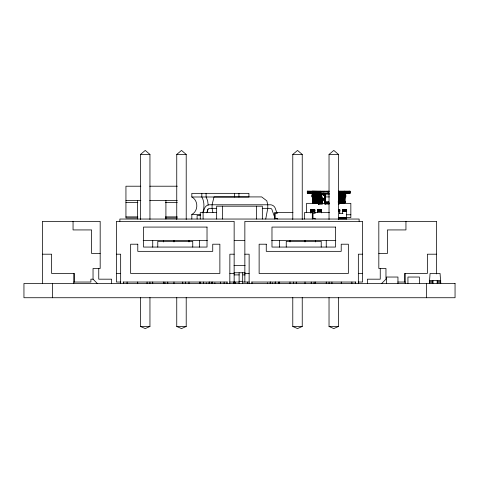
<?xml version="1.0" encoding="UTF-8"?>
<svg xmlns="http://www.w3.org/2000/svg" width="479" height="479" viewBox="0 0 479 479"><rect width="100%" height="100%" fill="white"/><g stroke="black" fill="none" stroke-linecap="round" stroke-linejoin="round"><path stroke-width="0.72" d="M329.402 194.773L325.289 194.773L325.211 204.054L325.199 201.91M319.595 204.054L318.954 201.91L318.367 201.91L318.481 204.054M338.461 204.054L338.485 201.91L339.066 201.91L338.958 204.054M339.048 204.054L339.066 201.91M338.761 204.054L338.809 201.91L338.857 204.054M318.577 204.054L318.631 201.91L318.673 204.054M322.116 204.072L322.229 199.108L320.714 195.27M325.235 204.054L325.289 201.91L325.666 204.054M320.858 204.072L321.008 199.108L325.151 199.108M318.834 204.054L318.954 201.91L319.355 204.054M326.223 204.054L326.409 201.91L326.666 204.054M429.358 283.46L430.07 273.467L440.063 273.467L440.776 283.46M321.649 204.072L322.229 199.108L320.81 196.552M327.241 204.054L327.558 201.91L327.684 204.054M324.744 204.054L325.151 201.91L325.151 193.103M265.731 219.041L267.767 208.335L267.767 204.767L266.803 200.839L261.684 196.917L214.017 196.917L212.095 204.767L212.095 208.335L212.904 212.616M207.946 209.191L207.215 212.227M328.265 204.054L328.72 201.91L325.151 201.91L322.229 199.108L320.601 196.803M202.934 212.227C204.377 207.299 204.473 201.533 201.815 196.995L201.815 193.348M202.982 212.85L204.743 207.904A5.467 5.467 0 0 1 209.131 204.79L270.725 204.79A5.467 5.467 0 0 1 275.114 207.904L276.874 212.85M206.772 212.832L207.898 209.604A1.898 1.898 0 0 1 209.688 208.335L216.544 208.335M324.463 203.749L325.151 201.91L320.691 194.498M324.133 203.749L325.151 201.91L325.163 204.054M381.679 283.46L385.96 279.179L385.96 268.474L378.823 268.474L378.823 221.364L436.638 221.364L436.638 273.952M325.151 197.683L323.624 199.108L325.151 196.24L321.942 193.348L325.151 194.797L324.055 193.348M140.491 219.508L140.491 154.436L145.251 150.424L149.951 154.436L149.951 219.508M176.751 219.508L176.751 154.436L181.511 150.424L186.211 154.436L186.211 219.508M292.777 219.508L292.777 154.436L297.537 150.424L302.237 154.436L302.237 219.508M329.031 219.508L329.031 154.436L333.797 150.424L338.497 154.436L338.497 219.508M191.822 219.041L191.822 214.466C198.474 211.023 198.474 200.438 191.822 196.995L191.822 193.348L248.924 193.348L248.924 196.995L191.822 196.995M321.008 191.205L321.008 201.863L312.446 202.312L318.87 202.455M149.951 297.549L149.951 326.468L145.227 328.576L140.491 326.468L140.491 297.549M186.211 297.549L186.211 326.468L181.487 328.576L176.751 326.468L176.751 297.549M302.237 297.549L302.237 326.468L297.513 328.576L292.777 326.468L292.777 297.549M338.497 297.549L338.497 326.468L333.773 328.576L329.031 326.468L329.031 297.549M344.994 191.205L344.994 202.958L338.635 202.886M319.948 201.988L321.008 201.617L312.446 201.473L319.948 201.988L312.446 201.928L318.439 202.174L319.086 202.09L312.446 201.928M312.446 191.265L321.008 191.265M338.569 202.455L344.994 202.372L338.348 202.09L344.994 201.928L338.348 202.09M321.008 191.738L312.446 191.738L321.008 192.175L312.446 192.229L321.008 192.738L312.446 192.857L321.008 193.348L312.446 193.528L321.008 194.163L312.446 194.797L321.008 194.935L312.446 195.57L321.008 195.642L312.446 196.348L321.008 196.492L312.446 197.037L321.008 197.312L312.446 197.623L321.008 197.977L312.446 198.114L321.008 198.492L312.446 198.516L321.008 198.911L312.446 198.959L321.008 199.515L312.446 199.671L321.008 200.06L312.446 200.294L321.008 200.755L312.446 200.935L321.008 201.318L312.446 201.473M338.569 194.007L344.994 193.528L338.569 193.39M338.168 201.94L344.994 201.473L338.569 201.36M338.569 199.378L344.994 198.959L338.569 198.923M338.569 192.606L344.994 192.229L338.569 192.187M338.569 193.223L344.994 192.857L338.569 192.768M338.569 200.641L344.994 200.294L338.569 200.12M338.569 192.067L344.994 191.738L338.569 191.738M338.569 198.815L344.994 198.516L338.569 198.498M338.569 199.965L344.994 199.671L338.569 199.557M338.569 201.228L344.994 200.935L338.569 200.803M338.569 198.396L344.994 198.114L338.569 198.007M338.569 197.887L344.994 197.623L338.569 197.39M318.798 202.886L312.446 202.958L312.446 191.205M317.535 203.186L318.924 203.132M338.569 197.246L344.994 197.037L338.569 196.629M338.491 191.384L344.994 191.265M338.569 202.743L344.994 202.581L338.569 202.509M318.481 202.312L312.446 202.372L318.601 202.33M312.446 202.958L318.87 202.839M338.569 196.456L344.994 196.348L338.569 195.821M338.569 201.581L344.994 201.473M338.569 194.899L344.994 194.797L338.569 194.324M315.637 202.174L312.446 202.216L315.637 202.312M341.802 202.174L344.994 202.216M318.87 202.509L312.446 202.581L318.87 202.743M338.569 195.624L344.994 195.57L338.569 195.091M315.11 203.102L318.798 203.072M338.491 191.253L344.994 191.444L338.569 191.444M338.168 201.982L344.994 201.928M315.254 202.3L312.446 202.312L315.404 202.306M312.446 194.181L321.008 194.163M140.491 154.436L149.951 154.436M176.751 154.436L186.211 154.436M292.777 154.436L302.237 154.436M329.031 154.436L338.497 154.436M140.838 186.211L125.941 186.211L125.941 217.969L137.862 217.969M149.777 186.211L177.332 186.211M312.751 193.348L307.308 193.348L307.308 191.205L329.432 191.205M338.33 191.205L350.131 191.205L350.095 193.348L344.431 193.348M329.432 193.348L320.93 193.348L325.151 196.24L320.607 193.708M344.431 194.773L345.85 194.773L345.85 196.917L344.431 196.917M325.289 196.917L329.402 196.917M125.941 200.485L140.838 200.485M149.777 200.485L177.332 200.485M338.952 202.312L344.994 202.312L342.162 202.24M125.941 202.623L137.862 202.623M165.417 202.623L177.332 202.623M329.456 203.341L306.59 203.341L306.59 212.616M338.306 203.341L350.844 203.341L350.844 217.616L338.713 217.616M262.57 208.335L270.168 208.335A1.898 1.898 0 0 1 271.958 209.604L273.988 215.418A5.455 5.455 0 0 0 274.784 216.885M310.877 212.616L310.877 209.76L314.799 209.76L314.799 212.616M321.583 212.616L321.583 209.76L317.655 209.76L317.655 212.616M338.473 209.76L339.779 209.76L339.779 213.329M346.562 219.041L346.562 209.76L342.635 209.76L342.635 213.329M310.877 209.874L314.799 209.814M317.655 209.874L321.583 209.814M338.473 209.874L339.779 209.814M342.635 209.874L346.562 209.814M310.877 209.952L314.799 209.952M317.655 209.952L321.583 209.952M338.473 209.952L339.779 209.952M342.635 209.952L346.562 209.952M310.877 210.059L314.799 210.059M317.655 210.059L321.583 210.059M338.473 210.059L339.779 210.059M342.635 210.059L346.562 210.059M310.877 210.179L314.799 210.179M317.655 210.179L321.583 210.179M338.473 210.179L339.779 210.179M342.635 210.179L346.562 210.179M310.877 210.323L314.799 210.323M317.655 210.323L321.583 210.323M338.473 210.323L339.779 210.323M342.635 210.323L346.562 210.323M310.877 210.479L314.799 210.479M317.655 210.479L321.583 210.479M338.473 210.479L339.779 210.479M342.635 210.479L346.562 210.479M310.877 210.646L314.799 210.646M317.655 210.646L321.583 210.646M338.473 210.646L339.779 210.646M342.635 210.646L346.562 210.646M310.877 210.82L314.799 210.82M317.655 210.82L321.583 210.82M338.473 210.82L339.779 210.82M342.635 210.82L346.562 210.82M310.877 211.005L314.799 211.005M317.655 211.005L321.583 211.005M338.473 211.005L339.779 211.005M342.635 211.005L346.562 211.005M310.877 211.191L314.799 211.191M317.655 211.191L321.583 211.191M338.473 211.191L339.779 211.191M342.635 211.191L346.562 211.191M216.508 212.616L200.246 212.616L200.246 219.041M292.968 212.616L274.473 212.616L274.473 219.041M329.432 212.616L304.452 212.616L304.452 219.041M342.994 213.329L339.425 213.329L339.383 212.874M191.822 214.466L200.39 214.466M346.365 214.76L350.844 214.76M200.641 215.472L197.103 215.472L197.103 219.041M125.941 216.897L137.862 216.897M165.417 216.897L177.332 216.897M338.713 217.801L346.562 217.801M165.417 217.969L177.332 217.969M338.713 217.981L346.562 217.981M338.713 218.161L346.562 218.161M338.713 218.328L346.562 218.328M338.713 218.484L346.562 218.484M338.713 218.622L346.562 218.622M338.713 218.747L346.562 218.747M338.713 218.849L346.562 218.849M143.173 240.452L207.353 240.452M234.267 240.452L244.733 240.452M271.647 240.452L335.815 240.452M100.177 253.487L91.615 253.487L91.615 229.932L73.053 229.932L73.053 221.364M378.823 253.487L387.385 253.487L387.385 229.932L405.947 229.932L405.947 221.364M42.362 254.199L51.642 254.199L51.642 273.467L74.484 273.467L74.484 282.035M116.379 254.199L120.66 254.199L120.66 283.46M234.147 254.199L229.866 254.199L229.824 283.46M244.853 254.199L249.134 254.199L249.134 283.46M362.621 254.199L358.34 254.199L358.34 283.46M436.638 254.199L427.358 254.199L427.358 273.467L404.516 273.467L404.516 282.035M233.997 265.617L245.158 265.617M234.039 272.755L245.182 272.755M116.379 273.467L120.66 273.467M229.866 273.467L234.147 273.467M244.853 273.467L249.134 273.467M358.34 273.467L362.621 273.467M234.039 274.898L239.243 274.898M242.955 274.898L245.182 274.898M97.321 283.46L93.04 279.179L90.896 279.179L90.896 282.035L73.772 282.035M429.358 280.604L440.776 280.604M239.105 281.323L242.673 281.323M429.358 281.323L432.926 281.323M437.207 281.323L440.776 281.323M120.852 282.035L116.379 282.035L116.379 221.364L234.147 221.364L234.147 282.035M123.085 282.035L227.441 282.035M229.675 282.035L239.207 282.035M242.925 282.035L249.325 282.035M251.559 282.035L355.915 282.035M358.148 282.035L362.621 282.035L362.621 221.364L244.853 221.364L244.853 282.035M397.804 282.035L405.228 282.035M429.358 282.748L432.926 282.748M437.207 282.748L440.776 282.748M140.491 326.468L149.951 326.468M176.751 326.468L186.211 326.468M292.777 326.468L302.237 326.468M329.031 326.468L338.497 326.468M338.569 194.169L344.994 194.181M342.156 202.306L344.994 202.312M338.833 202.33L344.994 202.372L341.802 202.312M315.302 202.234L312.446 202.216L315.194 202.264M338.635 203.072L342.323 203.102M338.569 202.839L344.994 202.958M321.283 204.072L321.008 199.108L322.229 199.108L322.618 204.072M321.008 199.054L322.229 199.108M344.682 191.205L344.994 193.378M344.682 193.348L344.994 193.438M322.984 193.348L325.151 194.797M321.505 212.892L321.223 209.76M329.169 204.054L328.72 201.91L328.72 204.054M319.146 204.054L318.954 201.91L318.972 204.054M320.439 201.91L320.613 204.054M338.485 201.91L338.599 204.054M208.179 205.15L207.635 200.677L206.096 196.995L206.096 193.348M320.217 201.91L320.229 204.054M310.877 209.76L310.877 213.251M437.207 280.604L437.207 283.46M432.926 280.604L432.926 283.46M426.502 283.46L426.502 297.734M419.364 283.46L419.364 277.036L407.94 277.036L407.94 283.46M405.228 273.467L405.228 283.46M397.953 283.46L397.953 277.036L386.529 277.036L386.529 283.46M380.248 268.474L380.248 279.179L367.405 279.179L367.405 283.46M359.124 221.256L359.124 219.041L119.876 219.041L119.876 221.256M355.484 282.035L355.484 283.46M351.891 281.981L351.891 283.46M349.969 191.205L349.987 193.348M349.778 191.205L349.778 193.348M349.502 191.205L349.502 193.348M349.149 191.205L349.149 193.348M348.724 191.205L348.724 193.348M348.221 191.205L348.221 193.348M347.646 191.205L347.646 193.348M347.006 191.205L347.006 193.348M346.299 191.205L346.299 193.348M345.521 191.205L345.521 193.348M341.276 281.981L341.276 283.46M331.929 282.035L331.929 283.46M329.073 282.035L329.073 283.46M328.72 191.205L328.72 193.348M327.402 191.205L327.402 193.348M326.253 240.452L326.253 247.128M326.253 281.981L326.253 283.46M326.097 191.205L326.097 193.348M324.798 191.205L324.798 193.348M323.511 191.205L323.511 193.348M322.247 191.205L322.247 193.348M321.223 247.062L321.223 241.35L286.25 241.35L286.25 247.062M318.367 201.91L318.367 204.054M315.637 240.452L315.637 241.937M315.637 281.981L315.637 283.46M315.158 212.616L315.158 213.329L313.015 213.329L313.015 218.328L315.158 218.328L315.158 219.041M314.086 282.035L314.086 283.46M312.302 212.616L312.302 219.041M311.913 191.205L311.913 193.348M311.589 194.773L311.589 196.917M311.23 282.035L311.23 283.46M311.14 191.205L311.14 193.348M310.428 191.205L310.428 193.348M309.787 191.205L309.787 193.348M309.212 191.205L309.212 193.348M308.716 191.205L308.716 193.348M308.284 191.205L308.284 193.348M307.937 191.205L307.937 193.348M307.632 191.205L307.662 193.348M307.464 191.205L307.452 193.348M307.344 191.205L307.344 193.348M305.015 240.452L305.015 241.937M305.015 281.981L305.015 283.46M296.244 282.035L296.244 283.46M293.387 282.035L293.387 283.46M289.999 240.452L289.999 241.937M289.999 281.981L289.999 283.46M279.377 240.452L279.377 247.128M279.377 281.981L279.377 283.46M278.401 282.035L278.401 283.46M277.329 212.616L277.329 213.329L275.185 213.329L275.185 218.328L277.329 218.328L277.329 219.041M275.545 282.035L275.545 283.46M275.185 282.035L275.185 283.46M272.329 282.748L272.329 283.46M270.509 282.035L270.509 283.46M270.192 282.035L270.192 283.46M267.336 282.748L267.336 283.46M262.342 219.041L262.342 206.192L216.658 206.192L216.658 219.041M256.63 206.192L256.63 219.041M251.99 282.035L251.99 283.46M247.35 282.035L247.35 283.46M242.673 272.755L242.673 283.46M239.105 272.755L239.105 283.46M238.931 193.348L238.931 196.995M234.961 282.035L234.961 283.46M234.86 282.035L234.86 283.46M234.644 193.348L234.644 196.995M233.393 282.035L233.393 283.46M227.01 282.035L227.01 283.46M224.112 282.035L224.112 283.46M222.37 206.192L222.37 219.041M220.544 282.035L220.544 283.46M214.873 282.748L214.873 283.46M212.119 282.035L212.119 283.46M212.023 282.035L212.023 283.46M209.425 282.035L209.425 283.46M209.107 282.035L209.107 283.46M206.251 282.748L206.251 283.46M203.455 282.035L203.455 283.46M203.102 212.616L203.102 219.041M200.599 282.035L200.599 283.46M199.611 240.452L199.611 247.128M199.611 281.981L199.611 283.46M192.75 247.062L192.75 241.35L157.777 241.35L157.777 247.062M188.989 240.452L188.989 241.937M188.989 281.981L188.989 283.46M185.613 282.035L185.613 283.46M182.756 282.035L182.756 283.46M173.973 240.452L173.973 241.937M173.973 281.981L173.973 283.46M167.77 282.035L167.77 283.46M165.914 200.485L165.914 219.041M164.914 282.035L164.914 283.46M163.351 240.452L163.351 241.937M163.351 281.981L163.351 283.46M152.729 240.452L152.729 247.128M152.729 281.981L152.729 283.46M149.927 282.035L149.927 283.46M147.071 282.035L147.071 283.46M137.713 281.981L137.713 283.46M137.365 200.485L137.365 219.041M127.091 281.981L127.091 283.46M123.516 282.035L123.516 283.46M111.595 283.46L111.595 279.179L98.752 279.179L98.752 268.474M93.04 279.179L93.04 268.474L100.177 268.474L100.177 221.364L42.362 221.364L42.362 283.46M73.772 273.467L73.772 283.46M52.498 283.46L52.498 297.734M312.751 191.205L312.446 191.444L321.008 191.444L312.751 191.205M207.024 227.076L143.502 227.076L143.502 247.062L207.024 247.062L207.024 227.076M335.498 227.076L271.976 227.076L271.976 247.062L335.498 247.062L335.498 227.076M137.79 244.206L130.653 244.206L130.653 273.467L219.873 273.467L219.873 244.206L212.736 244.206L212.736 251.343L137.79 251.343L137.79 244.206M266.264 244.206L259.127 244.206L259.127 273.467L348.347 273.467L348.347 244.206L341.21 244.206L341.21 251.343L266.264 251.343L266.264 244.206M455.05 283.46L23.95 283.46L23.95 297.734L455.05 297.734L455.05 283.46"/></g></svg>
